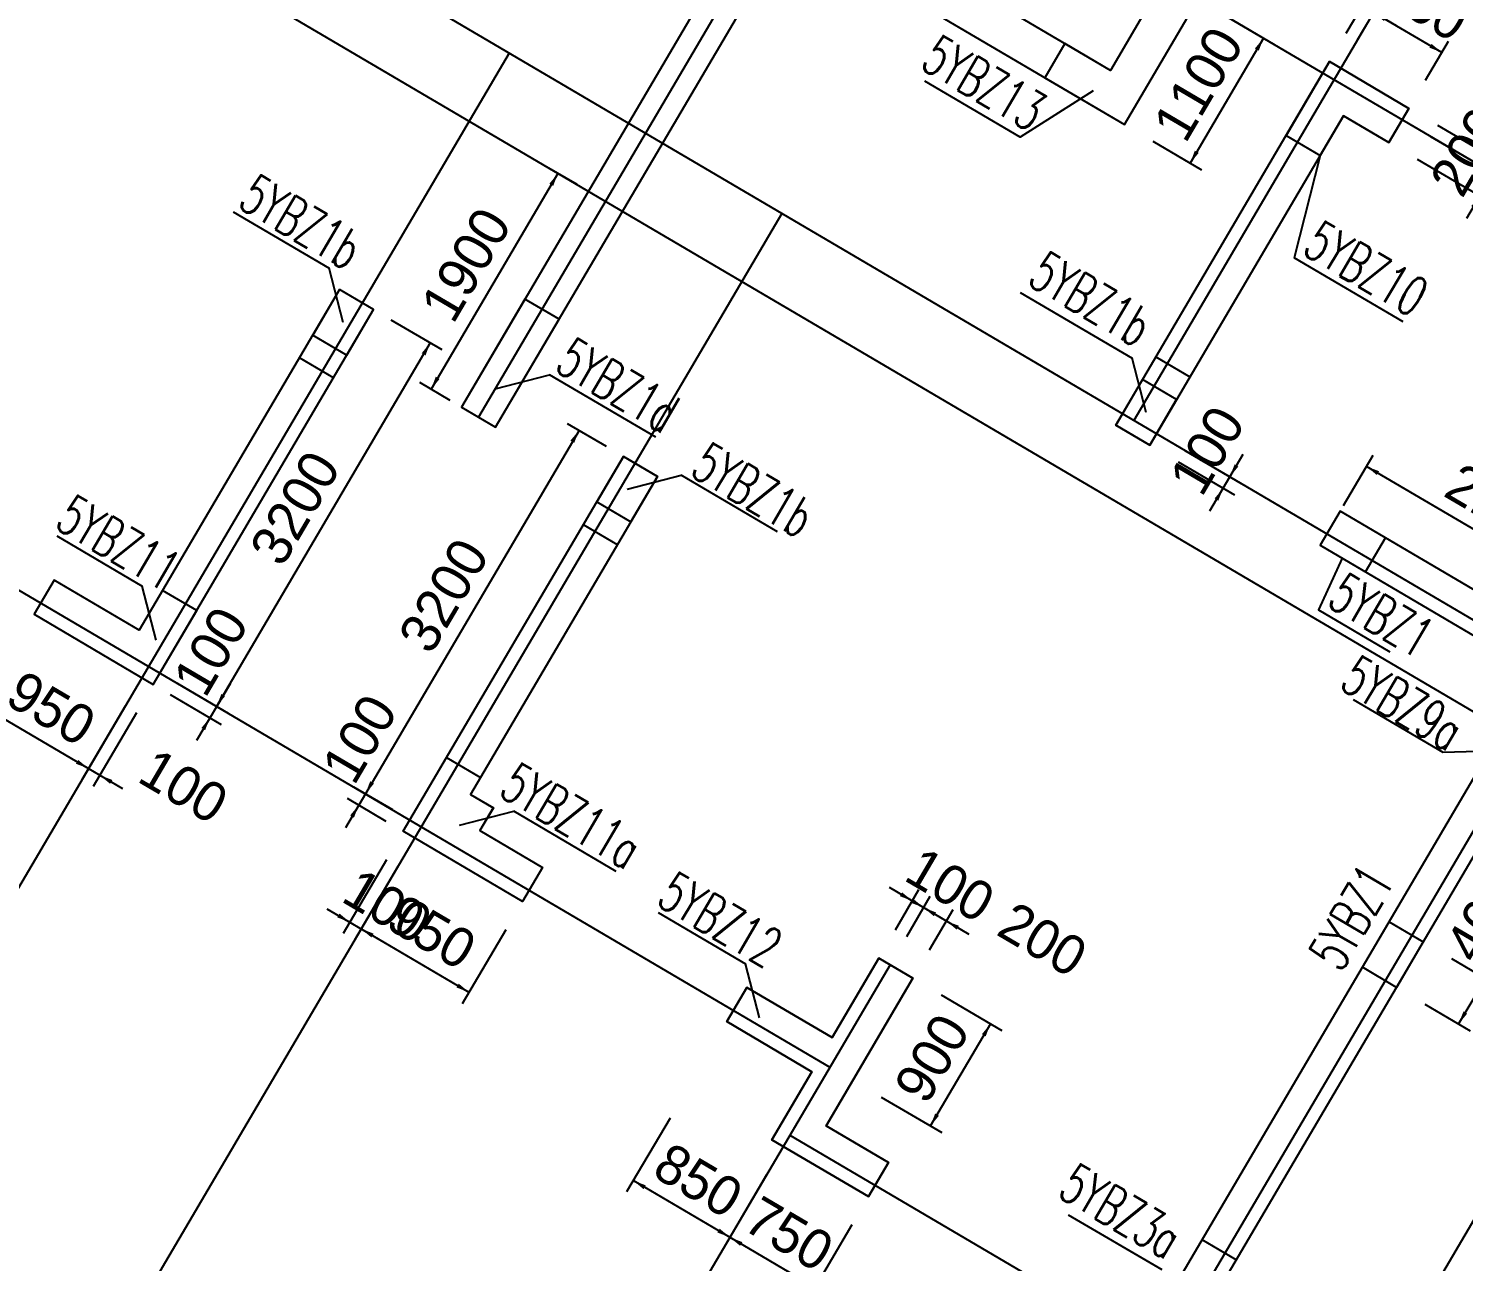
# Model space of a CAD drawing. Extents: x 387171 to 699106, y 11966 to 245688.
# Drawn here: x 504596 to 515486, y 163694 to 173051 of the extents above; entities that cross this region are included whole.
import ezdxf

# ---------------------------------------------------------------- set-up
doc = ezdxf.new("R2010")
doc.units = 0
doc.header["$LTSCALE"] = 100
doc.header["$MEASUREMENT"] = 0
doc.linetypes.add('DASHED', pattern=[19.05, 12.7, -6.35])
for name, color, linetype in [('b边缘构件', 235, 'Continuous'), ('COLU_DASH', 9, 'DASHED'), ('DOTE', 253, 'Continuous'), ('wall-主楼', 2, 'Continuous'), ('Y阴影', 254, 'Continuous'), ('小尺寸', 4, 'Continuous'), ('边缘构件标注', 1, 'Continuous')]:
    doc.layers.add(name, color=color, linetype=linetype)
doc.styles.add('hztxt', font='hztxt')
doc.styles.get("Standard").update_dxf_attribs({"font": 'standard'})
doc.dimstyles.get("Standard").update_dxf_attribs({"dimtxt": 300, "dimasz": 100, "dimexe": 100, "dimexo": 250, "dimgap": 100, "dimtad": 0, "dimtoh": 1, "dimdec": 0, "dimdsep": 46, "dimcen": 0.09, "dimclrt": 7, "dimadec": 0, "dimazin": 0, "dimtfac": 1, "dimtdec": 4, "dimtofl": 0, "dimtmove": 0, "dimatfit": 3, "dimfxl": 1, "dimtolj": 1, "dimtzin": 0, "dimarcsym": 0})

# ---------------------------------------------------------------- blocks, each defined once
blk = doc.blocks.new('*D935')
at = {"layer": '小尺寸', "color": 0, "linetype": 'ByBlock', "lineweight": -2}
for p, q in [((509464, 164782), (509135, 164221)), ((510197, 164351), (509868, 163790)), ((509186, 164307), (509918, 163877))]:
    blk.add_line(p, q, dxfattribs=at)
for points in [[(509186, 164307), (509280, 164271), (509263, 164242)], [(509918, 163877), (509824, 163913), (509841, 163942)]]:
    blk.add_solid(points, dxfattribs=at)
at = {"layer": '小尺寸', "color": 7, "linetype": 'Continuous', "lineweight": -2, "insert": (509679, 164308), "char_height": 300, "width": 566.67, "attachment_point": 5, "rotation": 329.5454, "style": 'hztxt'}
blk.add_mtext('850', dxfattribs=at)
blk = doc.blocks.new('*D1200')
at = {"layer": '小尺寸', "color": 0, "linetype": 'ByBlock', "lineweight": -2}
for p, q in [((510197, 164351), (509868, 163790)), ((510844, 163971), (510514, 163410)), ((509918, 163877), (510565, 163496))]:
    blk.add_line(p, q, dxfattribs=at)
for points in [[(509918, 163877), (510013, 163840), (509996, 163812)], [(510565, 163496), (510470, 163533), (510487, 163562)]]:
    blk.add_solid(points, dxfattribs=at)
at = {"layer": '小尺寸', "color": 7, "linetype": 'Continuous', "lineweight": -2, "insert": (510368, 163902), "char_height": 300, "width": 566.67, "attachment_point": 5, "rotation": 329.5454, "style": 'hztxt'}
blk.add_mtext('750', dxfattribs=at)
blk = doc.blocks.new('*D3071')
at = {"layer": '小尺寸', "color": 0, "linetype": 'ByBlock', "lineweight": -2}
for p, q in [((513372, 169850), (513800, 169598)), ((513561, 169390), (513815, 169821)), ((513322, 169763), (513749, 169512))]:
    blk.add_line(p, q, dxfattribs=at)
for points in [[(513713, 169649), (513750, 169744), (513778, 169727)], [(513663, 169563), (513626, 169468), (513598, 169485)]]:
    blk.add_solid(points, dxfattribs=at)
at = {"layer": '小尺寸', "color": 7, "linetype": 'Continuous', "lineweight": -2, "insert": (513542, 169850), "char_height": 300, "width": 476.67, "attachment_point": 5, "rotation": 59.5454, "style": 'hztxt'}
blk.add_mtext('100', dxfattribs=at)
blk = doc.blocks.new('*D3426')
at = {"layer": '小尺寸', "color": 0, "linetype": 'ByBlock', "lineweight": -2}
for p, q in [((507312, 166743), (506982, 166183)), ((507398, 166692), (507068, 166132)), ((506860, 166370), (507291, 166117))]:
    blk.add_line(p, q, dxfattribs=at)
for points in [[(507033, 166269), (506938, 166305), (506955, 166334)], [(507119, 166218), (507214, 166182), (507197, 166153)]]:
    blk.add_solid(points, dxfattribs=at)
at = {"layer": '小尺寸', "color": 7, "linetype": 'Continuous', "lineweight": -2, "insert": (507320, 166390), "char_height": 300, "width": 476.67, "attachment_point": 5, "rotation": 329.546, "style": 'hztxt'}
blk.add_mtext('100', dxfattribs=at)
blk = doc.blocks.new('*D3936')
at = {"layer": '小尺寸', "color": 0, "linetype": 'ByBlock', "lineweight": -2}
for p, q in [((507398, 166692), (507068, 166132)), ((507119, 166218), (507938, 165737)), ((508217, 166211), (507887, 165650))]:
    blk.add_line(p, q, dxfattribs=at)
for points in [[(507119, 166218), (507214, 166182), (507197, 166153)], [(507938, 165737), (507843, 165773), (507860, 165802)]]:
    blk.add_solid(points, dxfattribs=at)
at = {"layer": '小尺寸', "color": 7, "linetype": 'Continuous', "lineweight": -2, "insert": (507655, 166193), "char_height": 300, "width": 556.67, "attachment_point": 5, "rotation": 329.546, "style": 'hztxt'}
blk.add_mtext('950', dxfattribs=at)
blk = doc.blocks.new('*D2028')
at = {"layer": '小尺寸', "color": 0, "linetype": 'ByBlock', "lineweight": -2}
for p, q in [((504510, 168390), (504181, 167830)), ((504231, 167916), (505050, 167435)), ((505329, 167909), (504999, 167348))]:
    blk.add_line(p, q, dxfattribs=at)
for points in [[(504231, 167916), (504326, 167880), (504309, 167851)], [(505050, 167435), (504955, 167471), (504972, 167500)]]:
    blk.add_solid(points, dxfattribs=at)
at = {"layer": '小尺寸', "color": 7, "linetype": 'Continuous', "lineweight": -2, "insert": (504767, 167891), "char_height": 300, "width": 556.67, "attachment_point": 5, "rotation": 329.5447, "style": 'hztxt'}
blk.add_mtext('950', dxfattribs=at)
blk = doc.blocks.new('*D2281')
at = {"layer": '小尺寸', "color": 0, "linetype": 'ByBlock', "lineweight": -2}
for p, q in [((505329, 167909), (504999, 167348)), ((505415, 167858), (505086, 167298)), ((504878, 167536), (505309, 167283))]:
    blk.add_line(p, q, dxfattribs=at)
for points in [[(505050, 167435), (504955, 167471), (504972, 167500)], [(505136, 167384), (505231, 167348), (505214, 167319)]]:
    blk.add_solid(points, dxfattribs=at)
at = {"layer": '小尺寸', "color": 7, "linetype": 'Continuous', "lineweight": -2, "insert": (505772, 167300), "char_height": 300, "width": 476.67, "attachment_point": 5, "rotation": 329.5447, "style": 'hztxt'}
blk.add_mtext('100', dxfattribs=at)
blk = doc.blocks.new('*D2543')
at = {"layer": '小尺寸', "color": 0, "linetype": 'ByBlock', "lineweight": -2}
for p, q in [((507344, 170842), (507731, 170615)), ((507644, 170665), (506022, 167907)), ((505722, 168084), (506109, 167856))]:
    blk.add_line(p, q, dxfattribs=at)
for points in [[(507644, 170665), (507608, 170571), (507579, 170588)], [(506022, 167907), (506059, 168002), (506087, 167985)]]:
    blk.add_solid(points, dxfattribs=at)
at = {"layer": '小尺寸', "color": 7, "linetype": 'Continuous', "lineweight": -2, "insert": (506618, 169413), "char_height": 300, "width": 780, "attachment_point": 5, "rotation": 59.5454, "style": 'hztxt'}
blk.add_mtext('3200', dxfattribs=at)
blk = doc.blocks.new('*D2793')
at = {"layer": '小尺寸', "color": 0, "linetype": 'ByBlock', "lineweight": -2}
for p, q in [((505722, 168084), (506109, 167856)), ((506124, 168079), (505870, 167648)), ((505671, 167997), (506058, 167770))]:
    blk.add_line(p, q, dxfattribs=at)
for points in [[(506022, 167907), (506059, 168002), (506087, 167985)], [(505972, 167821), (505935, 167726), (505907, 167743)]]:
    blk.add_solid(points, dxfattribs=at)
at = {"layer": '小尺寸', "color": 7, "linetype": 'Continuous', "lineweight": -2, "insert": (505978, 168325), "char_height": 300, "width": 476.67, "attachment_point": 5, "rotation": 59.5454, "style": 'hztxt'}
blk.add_mtext('100', dxfattribs=at)
blk = doc.blocks.new('*D3023')
at = {"layer": '小尺寸', "color": 0, "linetype": 'ByBlock', "lineweight": -2}
for p, q in [((508774, 170002), (507152, 167243)), ((508982, 169879), (508687, 170052)), ((507360, 167121), (507065, 167294))]:
    blk.add_line(p, q, dxfattribs=at)
for points in [[(508774, 170002), (508737, 169907), (508708, 169924)], [(507152, 167243), (507188, 167338), (507217, 167321)]]:
    blk.add_solid(points, dxfattribs=at)
at = {"layer": '小尺寸', "color": 7, "linetype": 'Continuous', "lineweight": -2, "insert": (507747, 168749), "char_height": 300, "width": 780, "attachment_point": 5, "rotation": 59.5454, "style": 'hztxt'}
blk.add_mtext('3200', dxfattribs=at)
blk = doc.blocks.new('*D2983')
at = {"layer": '小尺寸', "color": 0, "linetype": 'ByBlock', "lineweight": -2}
for p, q in [((507253, 167415), (507000, 166984)), ((507360, 167121), (507065, 167294)), ((507309, 167034), (507015, 167208))]:
    blk.add_line(p, q, dxfattribs=at)
for points in [[(507152, 167243), (507188, 167338), (507217, 167321)], [(507101, 167157), (507065, 167062), (507036, 167079)]]:
    blk.add_solid(points, dxfattribs=at)
at = {"layer": '小尺寸', "color": 7, "linetype": 'Continuous', "lineweight": -2, "insert": (507108, 167661), "char_height": 300, "width": 476.67, "attachment_point": 5, "rotation": 59.5454, "style": 'hztxt'}
blk.add_mtext('100', dxfattribs=at)
blk = doc.blocks.new('*D3487')
at = {"layer": '小尺寸', "color": 0, "linetype": 'ByBlock', "lineweight": -2}
for p, q in [((514682, 172965), (514856, 173261)), ((515323, 172870), (514805, 173174)), ((515200, 172661), (515373, 172956))]:
    blk.add_line(p, q, dxfattribs=at)
for points in [[(514805, 173174), (514900, 173138), (514883, 173109)], [(515323, 172870), (515228, 172907), (515245, 172935)]]:
    blk.add_solid(points, dxfattribs=at)
at = {"layer": '小尺寸', "color": 7, "linetype": 'Continuous', "lineweight": -2, "insert": (515191, 173238), "char_height": 300, "width": 556.67, "attachment_point": 5, "rotation": 329.5454, "style": 'hztxt'}
blk.add_mtext('600', dxfattribs=at)
blk = doc.blocks.new('*D1839')
at = {"layer": '小尺寸', "color": 0, "linetype": 'ByBlock', "lineweight": -2}
for p, q in [((514978, 173073), (514547, 173326)), ((514596, 173016), (514770, 173311)), ((514682, 172965), (514856, 173261))]:
    blk.add_line(p, q, dxfattribs=at)
for points in [[(514719, 173225), (514624, 173261), (514641, 173290)], [(514805, 173174), (514900, 173138), (514883, 173109)]]:
    blk.add_solid(points, dxfattribs=at)
at = {"layer": '小尺寸', "color": 7, "linetype": 'Continuous', "lineweight": -2, "insert": (515007, 173346), "char_height": 300, "width": 476.67, "attachment_point": 5, "rotation": 329.5454, "style": 'hztxt'}
blk.add_mtext('100', dxfattribs=at)
blk = doc.blocks.new('*D4247')
at = {"layer": '小尺寸', "color": 0, "linetype": 'ByBlock', "lineweight": -2}
for p, q in [((515289, 172319), (515849, 171990)), ((515238, 172233), (515798, 171903)), ((515611, 171782), (515864, 172213))]:
    blk.add_line(p, q, dxfattribs=at)
for points in [[(515763, 172040), (515799, 172135), (515828, 172118)], [(515712, 171954), (515676, 171859), (515647, 171876)]]:
    blk.add_solid(points, dxfattribs=at)
at = {"layer": '小尺寸', "color": 7, "linetype": 'Continuous', "lineweight": -2, "insert": (515846, 172676), "char_height": 300, "width": 476.67, "attachment_point": 5, "rotation": 59.5454, "style": 'hztxt'}
blk.add_mtext('100', dxfattribs=at)
blk = doc.blocks.new('*D2329')
at = {"layer": '小尺寸', "color": 0, "linetype": 'ByBlock', "lineweight": -2}
for p, q in [((514577, 169432), (514802, 169814)), ((516561, 168664), (514751, 169728)), ((516387, 168367), (516612, 168750))]:
    blk.add_line(p, q, dxfattribs=at)
for points in [[(514751, 169728), (514846, 169692), (514829, 169663)], [(516561, 168664), (516467, 168700), (516483, 168729)]]:
    blk.add_solid(points, dxfattribs=at)
at = {"layer": '小尺寸', "color": 7, "linetype": 'Continuous', "lineweight": -2, "insert": (515783, 169411), "char_height": 300, "width": 775, "attachment_point": 5, "rotation": 329.5454, "style": 'hztxt'}
blk.add_mtext('2100', dxfattribs=at)
blk = doc.blocks.new('*D1530')
at = {"layer": '小尺寸', "color": 0, "linetype": 'ByBlock', "lineweight": -2}
for p, q in [((508613, 171952), (507650, 170314)), ((508758, 171867), (508527, 172003)), ((507795, 170229), (507564, 170365))]:
    blk.add_line(p, q, dxfattribs=at)
for points in [[(508613, 171952), (508577, 171857), (508548, 171874)], [(507650, 170314), (507686, 170409), (507715, 170392)]]:
    blk.add_solid(points, dxfattribs=at)
at = {"layer": '小尺寸', "color": 7, "linetype": 'Continuous', "lineweight": -2, "insert": (507916, 171260), "char_height": 300, "width": 685, "attachment_point": 5, "rotation": 59.5454, "style": 'hztxt'}
blk.add_mtext('1900', dxfattribs=at)
blk = doc.blocks.new('*D3943')
at = {"layer": '小尺寸', "color": 0, "linetype": 'ByBlock', "lineweight": -2}
for p, q in [((516258, 167457), (516601, 167255)), ((516515, 167306), (515653, 165841)), ((515396, 165992), (515739, 165790))]:
    blk.add_line(p, q, dxfattribs=at)
for points in [[(516515, 167306), (516478, 167211), (516449, 167228)], [(515653, 165841), (515689, 165936), (515718, 165919)]]:
    blk.add_solid(points, dxfattribs=at)
at = {"layer": '小尺寸', "color": 7, "linetype": 'Continuous', "lineweight": -2, "insert": (515868, 166700), "char_height": 300, "width": 690, "attachment_point": 5, "rotation": 59.5454, "style": 'hztxt'}
blk.add_mtext('1700', dxfattribs=at)
blk = doc.blocks.new('*D4165')
at = {"layer": '小尺寸', "color": 0, "linetype": 'ByBlock', "lineweight": -2}
for p, q in [((515396, 165992), (515739, 165790)), ((515653, 165841), (515450, 165496)), ((515194, 165647), (515537, 165445))]:
    blk.add_line(p, q, dxfattribs=at)
for points in [[(515653, 165841), (515617, 165746), (515588, 165763)], [(515450, 165496), (515487, 165591), (515515, 165574)]]:
    blk.add_solid(points, dxfattribs=at)
at = {"layer": '小尺寸', "color": 7, "linetype": 'Continuous', "lineweight": -2, "insert": (515634, 166302), "char_height": 300, "width": 576.67, "attachment_point": 5, "rotation": 59.5454, "style": 'hztxt'}
blk.add_mtext('400', dxfattribs=at)
blk = doc.blocks.new('*D26')
at = {"layer": '小尺寸', "color": 0, "linetype": 'ByBlock', "lineweight": -2}
for p, q in [((511523, 165717), (511983, 165446)), ((511897, 165497), (511440, 164721)), ((511066, 164941), (511527, 164671))]:
    blk.add_line(p, q, dxfattribs=at)
for points in [[(511897, 165497), (511860, 165402), (511832, 165419)], [(511440, 164721), (511477, 164816), (511505, 164799)]]:
    blk.add_solid(points, dxfattribs=at)
at = {"layer": '小尺寸', "color": 7, "linetype": 'Continuous', "lineweight": -2, "insert": (511453, 165236), "char_height": 300, "width": 556.67, "attachment_point": 5, "rotation": 59.5454, "style": 'hztxt'}
blk.add_mtext('900', dxfattribs=at)
blk = doc.blocks.new('*D4370')
at = {"layer": '小尺寸', "color": 0, "linetype": 'ByBlock', "lineweight": -2}
for p, q in [((511734, 166176), (511217, 166480)), ((511261, 166161), (511440, 166465)), ((511434, 166059), (511613, 166364))]:
    blk.add_line(p, q, dxfattribs=at)
for points in [[(511390, 166379), (511295, 166415), (511312, 166444)], [(511562, 166277), (511657, 166241), (511640, 166212)]]:
    blk.add_solid(points, dxfattribs=at)
at = {"layer": '小尺寸', "color": 7, "linetype": 'Continuous', "lineweight": -2, "insert": (512293, 166137), "char_height": 300, "width": 566.67, "attachment_point": 5, "rotation": 329.5454, "style": 'hztxt'}
blk.add_mtext('200', dxfattribs=at)
blk = doc.blocks.new('*D242')
at = {"layer": '小尺寸', "color": 0, "linetype": 'ByBlock', "lineweight": -2}
for p, q in [((511562, 166277), (511131, 166531)), ((511175, 166211), (511354, 166516)), ((511261, 166161), (511440, 166465))]:
    blk.add_line(p, q, dxfattribs=at)
for points in [[(511303, 166430), (511209, 166466), (511226, 166495)], [(511390, 166379), (511484, 166342), (511467, 166314)]]:
    blk.add_solid(points, dxfattribs=at)
at = {"layer": '小尺寸', "color": 7, "linetype": 'Continuous', "lineweight": -2, "insert": (511591, 166551), "char_height": 300, "width": 476.67, "attachment_point": 5, "rotation": 329.5454, "style": 'hztxt'}
blk.add_mtext('100', dxfattribs=at)
blk = doc.blocks.new('*D2728')
at = {"layer": '小尺寸', "color": 0, "linetype": 'ByBlock', "lineweight": -2}
for p, q in [((513686, 173145), (514056, 172928)), ((513970, 172979), (513412, 172030)), ((513129, 172197), (513498, 171980))]:
    blk.add_line(p, q, dxfattribs=at)
for points in [[(513970, 172979), (513933, 172884), (513904, 172901)], [(513412, 172030), (513448, 172125), (513477, 172108)]]:
    blk.add_solid(points, dxfattribs=at)
at = {"layer": '小尺寸', "color": 7, "linetype": 'Continuous', "lineweight": -2, "insert": (513475, 172631), "char_height": 300, "width": 685, "attachment_point": 5, "rotation": 59.5454, "style": 'hztxt'}
blk.add_mtext('1100', dxfattribs=at)
blk = doc.blocks.new('*D2224')
at = {"layer": '小尺寸', "color": 0, "linetype": 'ByBlock', "lineweight": -2}
for p, q in [((515238, 172233), (515798, 171903)), ((515813, 172126), (515509, 171609)), ((515136, 172061), (515697, 171731))]:
    blk.add_line(p, q, dxfattribs=at)
for points in [[(515712, 171954), (515748, 172048), (515777, 172032)], [(515611, 171782), (515574, 171687), (515546, 171704)]]:
    blk.add_solid(points, dxfattribs=at)
at = {"layer": '小尺寸', "color": 7, "linetype": 'Continuous', "lineweight": -2, "insert": (515519, 172118), "char_height": 300, "width": 566.67, "attachment_point": 5, "rotation": 59.5454, "style": 'hztxt'}
blk.add_mtext('200', dxfattribs=at)

msp = doc.modelspace()

# ---------------------------------------------------------------- hatches: boundary and pattern name
at = {"layer": 'Y阴影'}
h = msp.add_hatch(dxfattribs=at)
h.set_pattern_fill('ANSI31', color=256, scale=25, angle=-30.45463, style=0)
h.set_pattern_definition([])
h.paths.add_polyline_path([(512573.1, 173915.7), (512421, 173657.1), (513110.7, 173251.6), (512806.5, 172734.4), (512461.7, 172937.2), (512309.7, 172678.6), (512913.1, 172323.8), (513521.3, 173358.2)], flags=0)
h = msp.add_hatch(dxfattribs=at)
h.set_pattern_fill('ANSI31', color=256, scale=25, angle=-30.45463, style=0)
h.set_pattern_definition([])
h.paths.add_polyline_path([(514469.6, 172800.7), (514140.1, 172240.3), (514398.7, 172088.3), (514576.1, 172390), (514921, 172187.2), (515073.1, 172445.8)], flags=0)
h = msp.add_hatch(dxfattribs=at)
h.set_pattern_fill('ANSI31', color=256, scale=25, angle=-30.45463, style=0)
h.set_pattern_definition([])
h.paths.add_polyline_path([(506955.8, 171070.3), (506753.1, 170725.5), (507011.7, 170573.4), (507214.5, 170918.2)], flags=0)
h = msp.add_hatch(dxfattribs=at)
h.set_pattern_fill('ANSI31', color=256, scale=25, angle=-30.45463, style=0)
h.set_pattern_definition([])
h.paths.add_polyline_path([(508362.8, 170997), (507881.3, 170178.1), (508139.9, 170026), (508621.4, 170845)], flags=0)
h = msp.add_hatch(dxfattribs=at)
h.set_pattern_fill('ANSI31', color=256, scale=25, angle=-30.45463, style=0)
h.set_pattern_definition([])
h.paths.add_polyline_path([(513050.4, 170387), (512847.6, 170042.2), (513106.2, 169890.1), (513309, 170234.9)], flags=0)
h = msp.add_hatch(dxfattribs=at)
h.set_pattern_fill('ANSI31', color=256, scale=25, angle=-30.45463, style=0)
h.set_pattern_definition([])
h.paths.add_polyline_path([(509110.9, 169803.1), (508908.2, 169458.3), (509166.8, 169306.3), (509369.5, 169651.1)], flags=0)
h = msp.add_hatch(dxfattribs=at)
h.set_pattern_fill('ANSI31', color=256, scale=25, angle=-30.45463, style=0)
h.set_pattern_definition([])
h.paths.add_polyline_path([(514399.4, 169129.7), (514744.2, 168927), (514896.3, 169185.6), (514551.5, 169388.3)], flags=0)
h = msp.add_hatch(dxfattribs=at)
h.set_pattern_fill('ANSI31', color=256, scale=25, angle=-30.45463, style=0)
h.set_pattern_definition([])
h.paths.add_polyline_path([(504636.7, 168605.7), (505541.8, 168073.5), (505871.3, 168633.8), (505612.7, 168785.9), (505435.3, 168484.2), (504788.8, 168864.3)], flags=0)
h = msp.add_hatch(dxfattribs=at)
h.set_pattern_fill('ANSI31', color=256, scale=25, angle=-30.45463, style=0)
h.set_pattern_definition([])
h.paths.add_polyline_path([(508026.4, 167366.7), (507950.5, 167237.7), (508122.9, 167136.3), (508021.4, 166963.6), (508495.5, 166684.9), (508343.4, 166426.3), (507438.3, 166958.4), (507767.8, 167518.8)], flags=0)
h = msp.add_hatch(dxfattribs=at)
h.set_pattern_fill('ANSI31', color=256, scale=25, angle=-30.45463, style=0)
h.set_pattern_definition([])
h.paths.add_polyline_path([(514922.1, 166270.8), (515180.7, 166118.7), (514978, 165773.9), (514719.4, 165925.9)], flags=0)
h = msp.add_hatch(dxfattribs=at)
h.set_pattern_fill('ANSI31', color=256, scale=25, angle=-30.45463, style=0)
h.set_pattern_definition([])
h.paths.add_polyline_path([(510970.4, 164186.1), (510237.7, 164616.9), (510541.6, 165133.8), (509895.1, 165513.9), (510047.1, 165772.5), (510693.7, 165392.4), (511048.5, 165995.8), (511307.1, 165843.7), (510648.4, 164723.5), (511122.5, 164444.7)], flags=0)

# ---------------------------------------------------------------- linework, layer by layer
at = {"layer": 'b边缘构件'}
for points in [[(512573.1, 173915.7), (512421, 173657.1), (513110.7, 173251.6), (512806.5, 172734.4), (512461.7, 172937.2), (512309.7, 172678.6), (512913.1, 172323.8), (513521.3, 173358.2), (512573.1, 173915.7)], [(514469.6, 172800.7), (514140.1, 172240.3), (514398.7, 172088.3), (514576.1, 172390), (514921, 172187.2), (515073.1, 172445.8), (514469.6, 172800.7)], [(506955.8, 171070.3), (506753.1, 170725.5), (507011.7, 170573.4), (507214.5, 170918.2), (506955.8, 171070.3)], [(508362.8, 170997), (507881.3, 170178.1), (508139.9, 170026), (508621.4, 170845), (508362.8, 170997)], [(513050.4, 170387), (512847.6, 170042.2), (513106.2, 169890.1), (513309, 170234.9), (513050.4, 170387)], [(509110.9, 169803.1), (508908.2, 169458.3), (509166.8, 169306.3), (509369.5, 169651.1), (509110.9, 169803.1)], [(514399.4, 169129.7), (514744.2, 168927), (514896.3, 169185.6), (514551.5, 169388.3), (514399.4, 169129.7)], [(504636.7, 168605.7), (505541.8, 168073.5), (505871.3, 168633.8), (505612.7, 168785.9), (505435.3, 168484.2), (504788.8, 168864.3), (504636.7, 168605.7)]]:
    msp.add_lwpolyline(points, dxfattribs=at)
for points in [[(508026.4, 167366.7), (507950.5, 167237.7), (508122.9, 167136.3), (508021.4, 166963.6), (508495.5, 166684.9), (508343.4, 166426.3), (507438.3, 166958.4), (507767.8, 167518.8)], [(514922.1, 166270.8), (515180.7, 166118.7), (514978, 165773.9), (514719.4, 165925.9)], [(510970.4, 164186.1), (510237.7, 164616.9), (510541.6, 165133.8), (509895.1, 165513.9), (510047.1, 165772.5), (510693.7, 165392.4), (511048.5, 165995.8), (511307.1, 165843.7), (510648.4, 164723.5), (511122.5, 164444.7)]]:
    msp.add_lwpolyline(points, close=True, dxfattribs=at)
at = {"layer": 'COLU_DASH'}
for p, q in [((506910.3, 170401), (506651.7, 170553.1)), ((513151.7, 170559.4), (513410.3, 170407.3)), ((509065.4, 169133.9), (508806.8, 169285.9)), ((513761.5, 163704.6), (513502.8, 163856.6))]:
    msp.add_line(p, q, dxfattribs=at)
at = {"layer": 'DOTE'}
for p, q in [((487311.5, 188652.7), (528297.4, 164553.8)), ((517227.7, 185778), (508010.6, 170102.1)), ((522507.5, 163782.3), (485487, 185549.6)), ((483053.9, 181411.6), (510678.3, 165169)), ((525503.2, 180912.2), (512139.5, 158183.9)), ((516785.8, 176542.7), (512984.5, 170077.7)), ((531878.7, 158968.3), (502295.3, 176362.7)), ((508243.3, 172865.4), (502829.5, 163657.9)), ((510312.2, 171648.9), (504898.4, 162441.4)), ((516260.2, 168151.6), (510846.4, 158944.1)), ((511134.7, 165945.1), (508001.7, 160616.8)), ((510374.2, 164651.8), (528701.7, 153875.6))]:
    msp.add_line(p, q, dxfattribs=at)
at = {"layer": 'wall-主楼'}
for points in [[(512573.1, 173915.7), (512421, 173657.1), (513110.7, 173251.6), (512806.5, 172734.4), (507979.2, 175572.8), (508283.3, 176090), (508972.9, 175684.6), (509125, 175943.2), (508176.7, 176500.7), (507568.5, 175466.3), (510111.5, 173971), (507881.3, 170178.1), (508139.9, 170026), (510370.1, 173819), (512913.1, 172323.8), (513521.3, 173358.2)], [(514469.6, 172800.7), (515073, 172445.9), (514920.9, 172187.2), (514576.1, 172390), (513106.2, 169890.1), (512847.6, 170042.2)], [(506955.8, 171070.3), (505435.3, 168484.2), (504788.8, 168864.3), (504636.7, 168605.7), (505541.8, 168073.5), (507214.5, 170918.2)], [(507950.3, 167237.4), (508122.7, 167136), (508021.4, 166963.6), (508495.5, 166684.9), (508343.4, 166426.2), (507438.3, 166958.4), (509110.9, 169803.1), (509369.5, 169651.1)], [(512521.9, 163273.4), (513254.6, 162842.5), (516447.8, 168273.3), (514551.3, 169388.4), (514399.3, 169129.8), (516037.1, 168166.8), (513148, 163253.2), (512673.9, 163532)], [(511307.1, 165843.7), (511048.5, 165995.8), (510693.7, 165392.4), (510047.1, 165772.5), (509895.1, 165513.9), (510541.6, 165133.8), (510237.5, 164616.5), (510970.2, 164185.7), (511122.3, 164444.3), (510648.2, 164723.1)]]:
    msp.add_lwpolyline(points, close=True, dxfattribs=at)
at = {"layer": '边缘构件标注', "color": 200}
for p, q in [((514398.7, 172088.3), (514202.8, 171310.9)), ((506148, 171661.3), (506877.2, 171232.5)), ((515030.3, 170824.4), (514202.8, 171310.9)), ((506983.8, 170821.8), (506877.2, 171232.5)), ((512121.5, 171049.1), (512971.7, 170549.2)), ((513078.3, 170138.5), (512971.7, 170549.2)), ((508137.3, 170317.6), (508548, 170424.1)), ((509355.6, 169949.3), (508548, 170424.1)), ((509138.9, 169554.7), (509549.5, 169661.3)), ((510278.7, 169232.5), (509549.5, 169661.3)), ((504809.1, 169200.4), (505458, 168818.8)), ((505564.6, 168408.2), (505458, 168818.8)), ((514650.9, 167958.1), (515329.2, 167559.4)), ((515329.2, 167559.4), (515685.2, 167568.3)), ((507867.2, 167004.3), (508277.8, 167110.9)), ((509055, 166653.9), (508277.8, 167110.9)), ((509373.5, 166342.6), (510037, 165952.5)), ((510143.5, 165541.8), (510037, 165952.5)), ((512486.8, 164048), (513196.1, 163631))]:
    msp.add_line(p, q, dxfattribs=at)
for points in [[(512676.6, 172578.8), (512122.1, 172227.7), (511398, 172653.4)], [(514565.5, 169032), (514385.4, 168640.7), (514928.5, 168321.4)]]:
    msp.add_lwpolyline(points, dxfattribs=at)

# ---------------------------------------------------------------- texts
at = {"layer": '边缘构件标注', "color": 200, "width": 0.7}
for s, rotation, p in [('5YBZ13', 329.54537, (511352, 172757.4)), ('5YBZ1b', 329.54537, (506172.1, 171700.7)), ('5YBZ10', 329.54537, (514252.6, 171347.9)), ('5YBZ1b', 329.54537, (512166.4, 171115.4)), ('5YBZ1d', 329.54537, (508576.3, 170460.4)), ('5YBZ1b', 329.54537, (509605.2, 169665)), ('5YBZ11', 329.54537, (504782.6, 169267.2)), ('5YBZ1', 329.54537, (514439.1, 168674.6)), ('5YBZ9a', 329.54537, (514534.1, 168047.9)), ('5YBZ11a', 329.54537, (508153.5, 167233.3)), ('5YBZ12', 329.54537, (509349.9, 166405.7)), ('5YBZ1', 59.54537, (514559.2, 165880.5)), ('5YBZ3a', 329.54537, (512395, 164191.8))]:
    msp.add_text(s, height=300, rotation=rotation, dxfattribs=at).set_placement(p)

# ---------------------------------------------------------------- dimensions: what is measured, and where the dimension line sits
at = {"layer": '小尺寸'}
for base, p1, p2, angle, picture, middle in [((514719.1, 173225.1), (514555.8, 172750), (514469.6, 172800.7), 149.54537, '*D1839', (514671.8, 173543)), ((514805.3, 173174.4), (515073.1, 172445.8), (514555.8, 172750), 149.54537, '*D3487', (515190.7, 173237.9)), ((513412, 172030.4), (513470.6, 173272), (512913.1, 172323.8), 59.54537, '*D2728', (513475.2, 172631.3)), ((515610.7, 171781.7), (515022.3, 172359.3), (514920.9, 172187.2), 59.54537, '*D2224', (515273.7, 171701.8)), ((507650.1, 170314), (508973.7, 171739.9), (508010.6, 170102.1), 59.54537, '*D1530', (507916.1, 171259.7)), ((506022.4, 167907), (507128.3, 170968.9), (505506.3, 168210.4), 59.54537, '*D2543', (506617.8, 169412.9)), ((507151.6, 167243), (509197.1, 169752.5), (507575.2, 166994), 59.54537, '*D3023', (507747, 168749)), ((514751, 169728), (516260.2, 168151.6), (514450, 169216), 149.54537, '*D2329', (515782.8, 169411.3)), ((505971.7, 167820.8), (505506.3, 168210.4), (505455.6, 168124.2), 59.54537, '*D2793', (505781.5, 167990.6)), ((507100.9, 167156.8), (507575.2, 166994), (507524.5, 166907.8), 59.54537, '*D2983', (506910.7, 167326.7)), ((515653.1, 165841), (516042.3, 167583.7), (515180.9, 166118.6), 59.54537, '*D3943', (515868.3, 166700.2)), ((511303.5, 166429.5), (511134.7, 165945.1), (511048.5, 165995.8), 149.54537, '*D242', (511256.1, 166747.4)), ((515450.3, 165496.2), (515180.9, 166118.6), (514978.1, 165773.8), 59.54537, '*D4165', (515336.2, 165795.3)), ((511389.7, 166378.8), (511307.1, 165843.7), (511134.7, 165945.1), 149.54537, '*D4370', (511876.8, 166382.4)), ((511440.4, 164721.3), (511307.1, 165843.7), (510850.9, 165067.9), 59.54537, '*D26', (511453, 165235.9))]:
    dim = msp.add_linear_dim(base=base, p1=p1, p2=p2, angle=angle, dimstyle='Standard', dxfattribs=at)
    dim.commit()
    dim.dimension.update_dxf_attribs({"geometry": picture, "text_midpoint": middle})
for p1, p2, distance, picture, middle in [((515022.4, 172359.6), (515073.1, 172445.8), -800, '*D4247', (515649.6, 172341.1)), ((513106.2, 169890.1), (513156.9, 169976.3), -645.6, '*D3071', (513344.9, 169515.5)), ((504636.7, 168605.7), (505455.6, 168124.2), -800, '*D2028', (504767.4, 167890.9)), ((505455.6, 168124.2), (505541.8, 168073.5), -800, '*D2281', (505437.1, 167497.1)), ((507438.3, 166958.4), (507524.5, 166907.7), -800, '*D3426', (506985.5, 166586.7)), ((507524.5, 166907.7), (508343.4, 166426.3), -800, '*D3936', (507655.2, 166192.9)), ((509591.2, 164997.1), (510323.9, 164566.2), -800, '*D935', (509678.8, 164307.5)), ((510323.9, 164566.2), (510970.4, 164186.1), -800, '*D1200', (510368.4, 163902))]:
    dim = msp.add_aligned_dim(p1=p1, p2=p2, distance=distance, dimstyle='Standard', dxfattribs=at)
    dim.commit()
    dim.dimension.update_dxf_attribs({"geometry": picture, "text_midpoint": middle})

doc.saveas('drawing.dxf')
